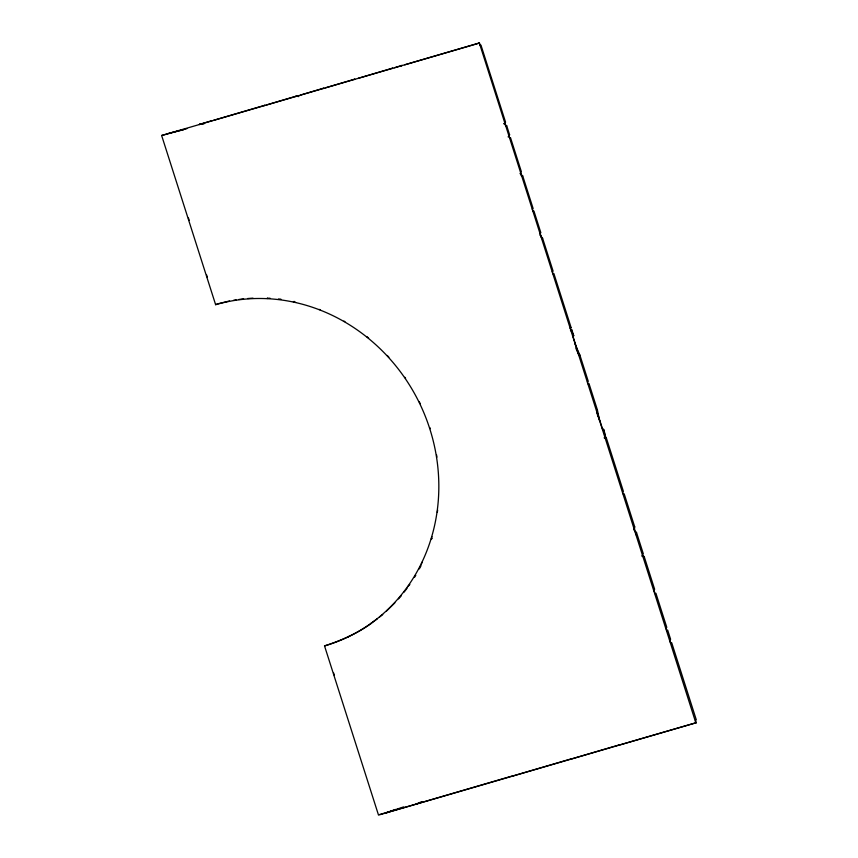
<?xml version="1.0" encoding="UTF-8"?>
<svg xmlns="http://www.w3.org/2000/svg" width="858" height="858" viewBox="0 0 858 858"><rect width="100%" height="100%" fill="white"/><g stroke="black" fill="none" stroke-linecap="round" stroke-linejoin="round"><path stroke-width="1.29" d="M437.644 510.049L437.323 512.355M633.622 529.836L633.89 527.23L634.695 526.823L624.174 493.822L623.358 494.229L622.597 491.849L623.412 491.441L606.134 437.333L604.311 437.859L606.134 437.333M634.437 529.429L634.695 526.823M636.164 534.888L636.432 532.25L635.617 532.668L633.89 527.23M653.56 590.454L654.557 589.038L644.165 556.477L641.655 555.941M654.375 590.036L654.557 589.038M432.003 536.733L431.338 538.921L432.153 538.513M669.68 641.645L670.548 639.135L667.685 630.169L666.87 630.576L665.969 627.766L666.784 627.359L655.909 593.275L655.094 593.682L653.742 589.446M422.393 561.893L421.396 563.92M419.326 568.897L421.064 565.669M414.468 577.348L415.787 575.31M508.129 136.905L509.598 134.824L506.735 125.858L503.625 123.541M407.743 586.743L409.845 584.502M404.129 592.074L407.078 588.245M394.873 602.852L386.636 610.928M398.477 598.884L401.19 595.913M377.499 618.65L370.699 623.627M379.59 617.009L382.732 614.553M371.514 623.219C357.303 633.504 341.119 640.54 324.528 645.913L378.517 815.1L696.267 722.704L695.484 720.259L696.299 719.851L671.717 642.803L670.902 643.221L669.733 639.542L670.548 639.135M324.528 645.913A179.472 165.937 63.3 0 0 429.815 428.893A179.472 165.937 63.3 0 0 215.626 304.687L161.636 135.5L186.862 128.679M169.83 132.861L169.015 133.269L183.612 129.687M211.358 120.967L212.173 120.56L199.153 124.517L204.14 123.724M213.503 120.345L265.111 105.18L264.296 105.588M266.527 104.944L296.267 96.128L298.841 96.579M295.452 96.536L296.267 96.128M300.536 95.056L323.756 88.138L322.951 88.546M325.332 87.859L354.815 79.118L354 79.526M358.194 78.314L392.674 68.114L391.87 68.533M394.487 67.761L402.123 65.369L401.308 65.787M404.751 64.79L479.483 42.9L478.667 43.308M506.735 125.858L505.92 126.265L504.751 122.587L505.566 122.179L480.973 45.142L480.158 45.56L479.375 43.104L695.859 722.908M509.598 134.824L508.783 135.242L509.684 138.041L510.489 137.634L521.374 171.718L520.559 172.126L521.911 176.362L522.726 175.954L533.118 208.515L532.303 208.923L533.118 211.476L533.933 211.068L540.84 232.733L540.025 233.151L541.763 238.578L542.578 238.17L553.11 271.171L552.295 271.578L553.056 273.97L553.871 273.552L571.138 327.659L570.323 328.078L571.063 330.373L570.463 330.662L571.868 329.965L573.712 335.714L572.897 336.132L579.064 355.469L579.879 355.062L575.117 344.326M215.626 304.687L216.849 304.064M243.618 298.831L238.781 299.496M267.76 298.069L266.945 298.477L270.002 298.187M294.187 301.405L293.372 301.812L295.592 302.295M597.865 416.698L596.578 410.339L597.393 409.931L589.006 383.633L588.191 384.041L587.462 381.778L588.277 381.36L579.879 355.062M605.33 437.741L604.59 435.446L605.405 435.038L603.571 429.268L602.756 429.676L596.578 410.339M348.241 636.786L349.056 636.379M644.165 556.477L643.35 556.885L642.535 554.343L643.35 553.936L636.432 532.25M421.793 801.619L416.044 804.118L385.907 812.869L395.602 809.469M416.044 804.118L511.894 776.093M513.148 775.729L512.333 776.136L570.452 759.083M571.707 758.719L570.892 759.126L612.194 746.953M619.015 744.969L618.2 745.388L696.267 722.704M570.238 328.11L571.138 327.659M571.278 330.244L571.868 329.965M385.907 812.869L403.668 806.885M161.636 135.5L479.375 43.104M379.74 814.489L386.722 812.462M613.331 746.632L617.878 745.302M218.114 303.753L229.547 300.954M199.968 124.099L203.7 123.509M233.505 300.332L236.143 299.914M605.405 435.038L604.751 435.113L603.571 429.268M247.63 298.53L252.971 298.144M278.485 298.959L280.909 299.185M319.24 309.416L320.324 309.792M343.908 321.096L344.927 321.643M366.774 336.572L368.597 338.041M520.023 173.509L522.726 175.954M521.171 175.622L521.911 176.362M387.258 355.459L388.867 357.196M539.972 235.135L542.578 238.17M404.869 377.284L405.577 378.239M419.176 401.523L420.216 403.668M571.771 331.338L573.712 335.714M575.89 348.316L579.064 355.469M429.815 427.574L430.223 428.689M188.449 218.029L189.168 220.313M206.596 274.903L207.336 277.209M333.633 672.983L334.373 675.278M597.393 409.931L599.71 421.375M436.54 454.794L436.915 457.132"/></g></svg>
